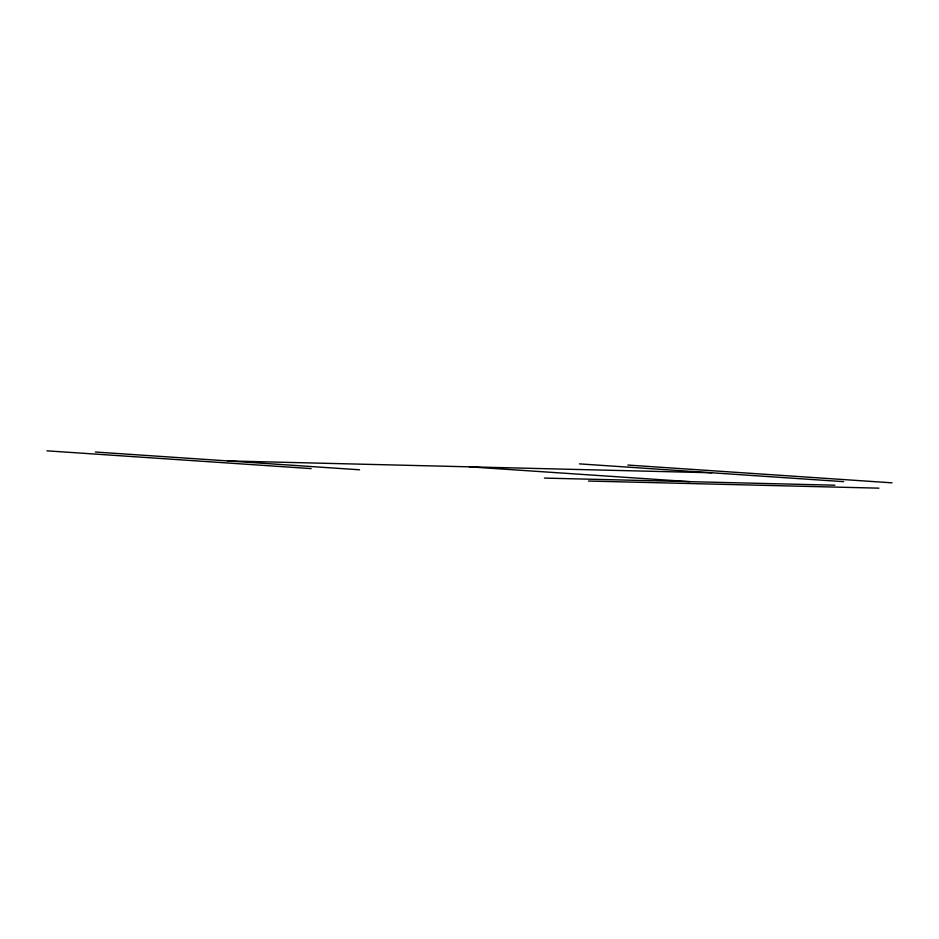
<?xml version="1.0" encoding="UTF-8"?>
<svg xmlns="http://www.w3.org/2000/svg" width="939" height="939" viewBox="0 0 939 939"><rect width="100%" height="100%" fill="white"/><g stroke="black" fill="none" stroke-linecap="round" stroke-linejoin="round"><path stroke-width="1.41" d="M227.461 460.908L711.539 472.763M544.432 478.092L834.888 485.205M588.471 481.05L878.916 488.163M627.862 465.063L892.05 482.834M579.445 463.878L843.645 481.648M469.5 466.836L689.66 481.648M95.355 452.023L359.555 469.793M46.95 450.837L311.138 468.608"/></g></svg>
